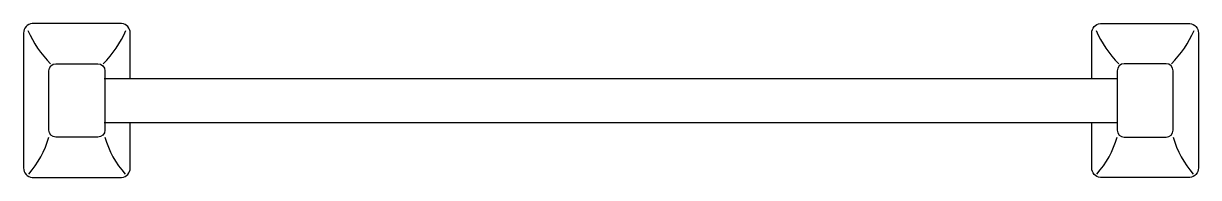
# Model space of a CAD drawing. Extents: x -832.068 to -831.397, y 500.781 to 500.869.
import ezdxf

# ---------------------------------------------------------------- set-up
doc = ezdxf.new("R2010")
doc.units = 0
doc.header["$LTSCALE"] = 50
doc.header["$MEASUREMENT"] = 0
doc.layers.add('A-PECAS', color=2, linetype='CONTINUOUS')

msp = doc.modelspace()

# ---------------------------------------------------------------- linework, layer by layer
at = {"layer": 'A-PECAS'}
for points in [[(-832.00666, 500.83706), (-832.00666, 500.86306, 0.384844), (-832.01166, 500.86856), (-832.03716, 500.86856), (-832.06266, 500.86856, 0.384844), (-832.06766, 500.86306), (-832.06766, 500.82456), (-832.06766, 500.78606, 0.384844), (-832.06266, 500.78056), (-832.03716, 500.78056)], [(-831.45766, 500.83706), (-831.45766, 500.86306, -0.384844), (-831.45266, 500.86856), (-831.42716, 500.86856), (-831.40166, 500.86856, -0.384844), (-831.39666, 500.86306), (-831.39666, 500.82456), (-831.39666, 500.78606, -0.384844), (-831.40166, 500.78056), (-831.42716, 500.78056)], [(-832.03716, 500.78056), (-832.01166, 500.78056, 0.384844), (-832.00666, 500.78606), (-832.00666, 500.81206)], [(-831.42716, 500.78056), (-831.45266, 500.78056, -0.384844), (-831.45766, 500.78606), (-831.45766, 500.81206)]]:
    msp.add_lwpolyline(points, format="xyb", dxfattribs=at)
for points in [[(-832.03716, 500.84556), (-832.02516, 500.84556, -0.401711), (-832.02116, 500.84156), (-832.02116, 500.82456), (-832.02116, 500.80756, -0.401711), (-832.02516, 500.80356), (-832.03716, 500.80356), (-832.04916, 500.80356, -0.401711), (-832.05316, 500.80756), (-832.05316, 500.82456), (-832.05316, 500.84156, -0.401711), (-832.04916, 500.84556)], [(-831.42716, 500.84556), (-831.43916, 500.84556, 0.401711), (-831.44316, 500.84156), (-831.44316, 500.82456), (-831.44316, 500.80756, 0.401711), (-831.43916, 500.80356), (-831.42716, 500.80356), (-831.41516, 500.80356, 0.401711), (-831.41116, 500.80756), (-831.41116, 500.82456), (-831.41116, 500.84156, 0.401711), (-831.41516, 500.84556)]]:
    msp.add_lwpolyline(points, format="xyb", close=True, dxfattribs=at)
for points in [[(-832.02166, 500.83706), (-831.73216, 500.83706), (-831.44266, 500.83706)], [(-832.02166, 500.81206), (-831.73216, 500.81206), (-831.44266, 500.81206)]]:
    msp.add_lwpolyline(points, dxfattribs=at)
at = {"layer": 'A-PECAS', "color": 1}
for centre, radius, start, end in [((-832.00977, 500.88851), 0.06035, 203.38557, 225.37512), ((-832.06456, 500.88851), 0.06035, 314.62488, 336.61443), ((-831.39977, 500.88851), 0.06035, 203.38557, 225.37512), ((-831.45456, 500.88851), 0.06035, 314.62488, 336.61443), ((-832.10534, 500.81848), 0.05427, 318.55105, 344.03704), ((-831.96898, 500.81848), 0.05427, 195.96296, 221.44895), ((-831.49534, 500.81848), 0.05427, 318.55105, 344.03704), ((-831.35898, 500.81848), 0.05427, 195.96296, 221.44895)]:
    msp.add_arc(centre, radius, start, end, dxfattribs=at)

doc.saveas('drawing.dxf')
